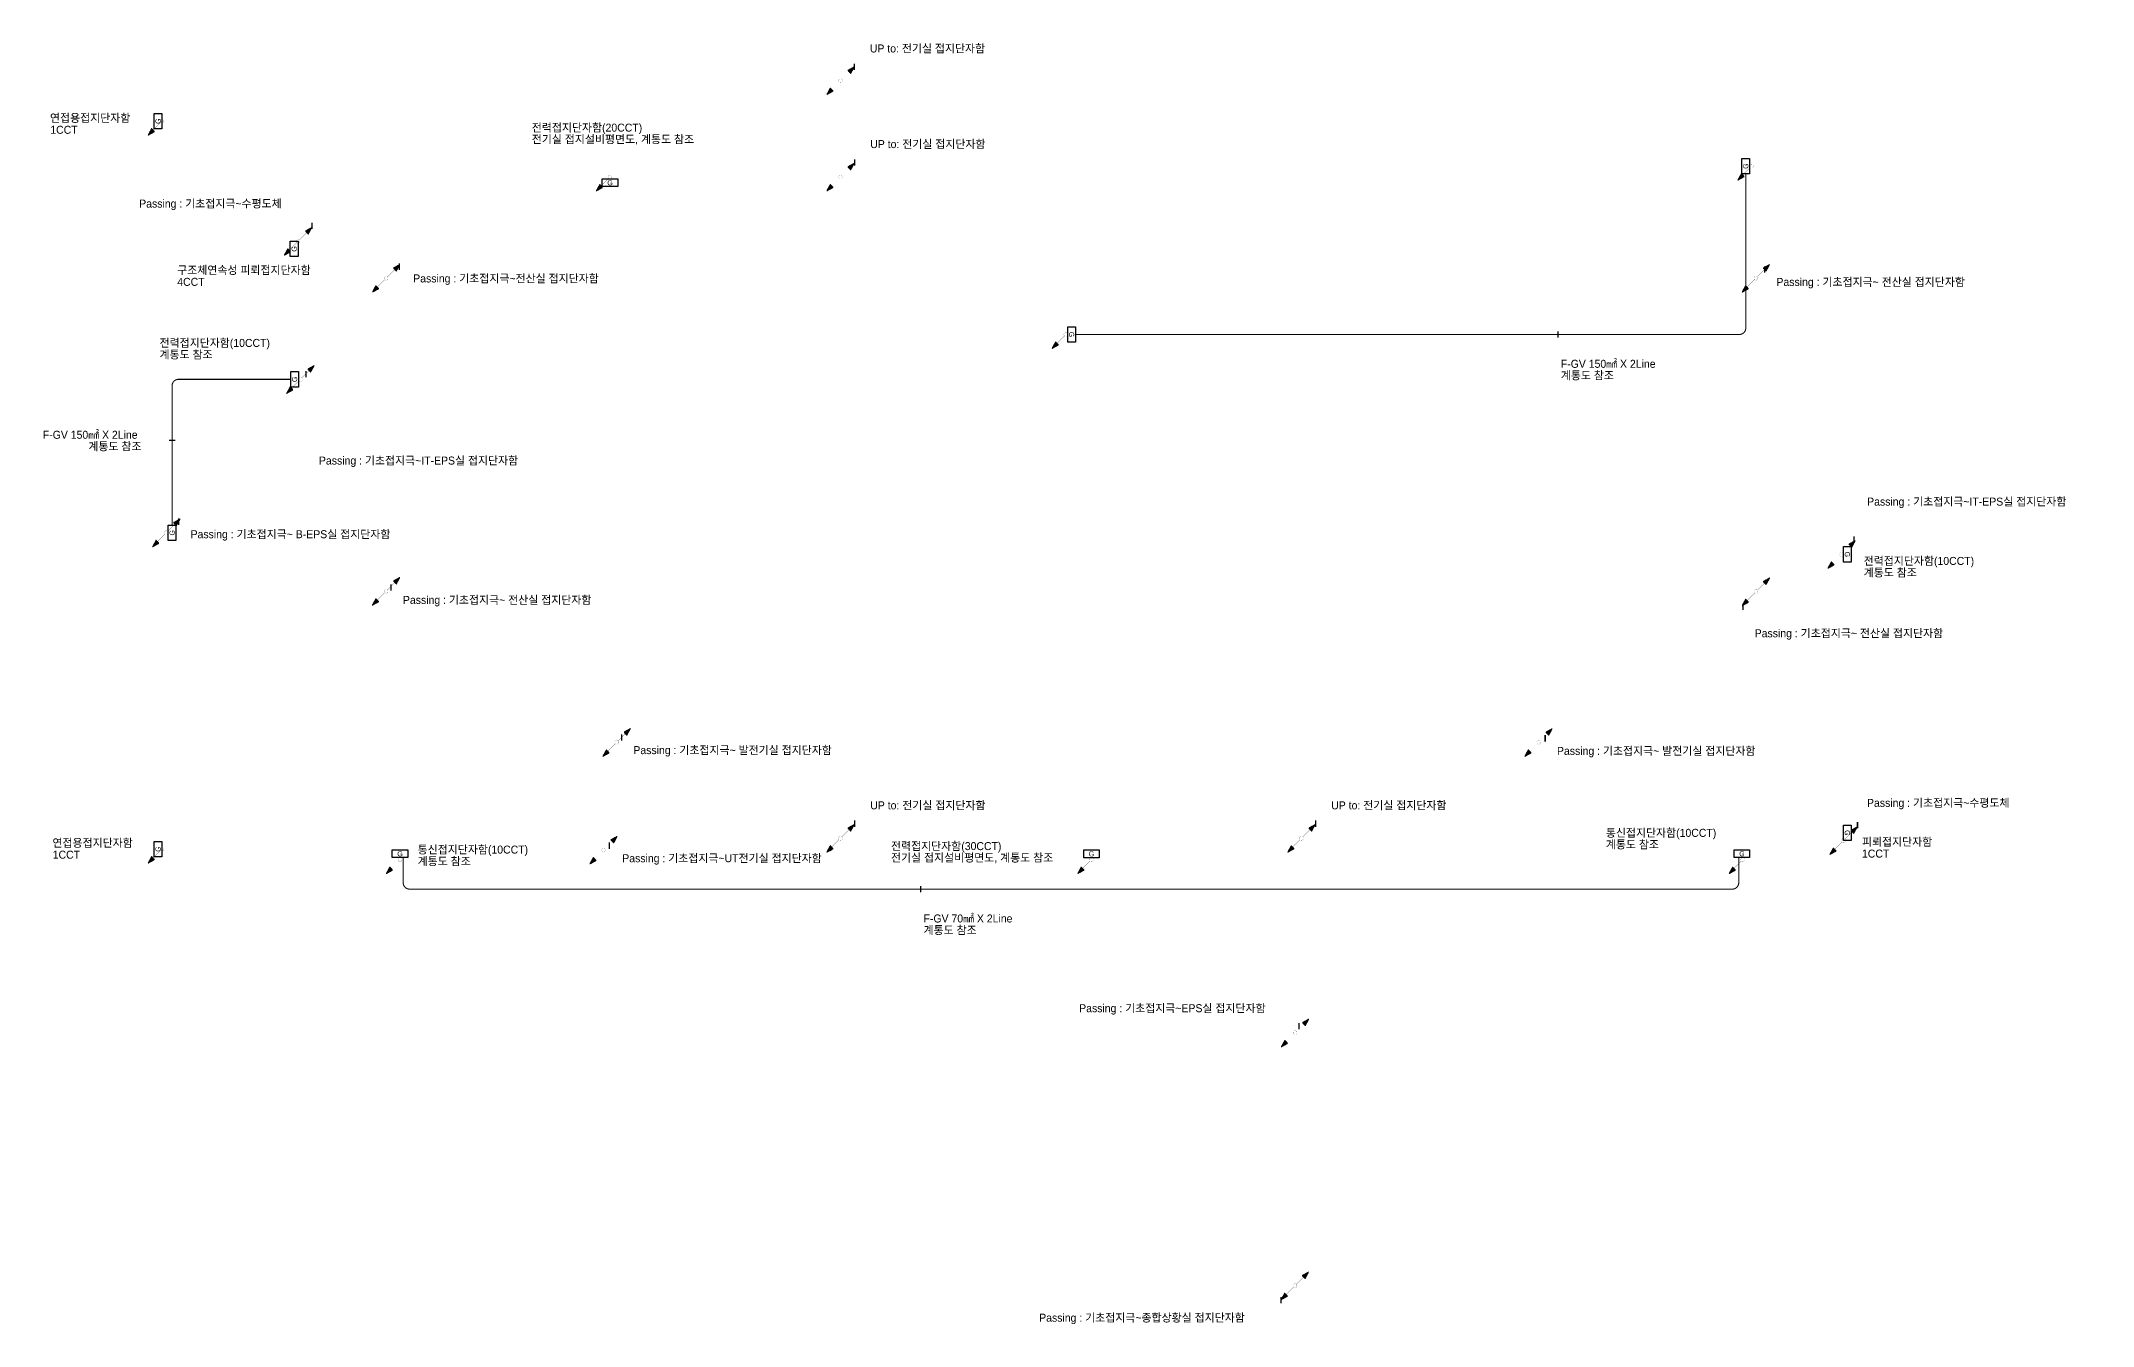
# Model space of a CAD drawing. Header units: millimetres. Extents: x 81900 to 502050, y -708375 to 1238700.
# Drawn here: x 86493 to 182642, y -266640 to -206433 of the extents above; entities that cross this region are included whole.
import ezdxf
from ezdxf.enums import TextEntityAlignment as Align

# ---------------------------------------------------------------- set-up
doc = ezdxf.new("R2010")
doc.units = ezdxf.units.MM
doc.header["$LTSCALE"] = 150
doc.set_wipeout_variables(frame=1)
doc.linetypes.add('C2', pattern=[18.5, 13.5, -2, 1, -2])
doc.layers.get('0').update_dxf_attribs({"lineweight": 0})
for name, color, linetype in [('------02 Etc Panel', 3, 'Continuous'), ('------99 Grounding_Grounding Terminal Board_T', 2, 'Continuous'), ('-----09 E-WIRE-GV', 2, 'Continuous'), ('-----20 General Symbol', 3, 'Continuous'), ('-----29 Indicator', 1, 'Continuous'), ('-----30 Text', 2, 'Continuous')]:
    doc.layers.add(name, color=color, linetype=linetype)
doc.styles.add('ELEC', font='')
doc.styles.get('ELEC').set_extended_font_data('Dotum')

# ---------------------------------------------------------------- blocks, each defined once
blk = doc.blocks.new('입상입하1')
h = blk.add_hatch()
h.set_pattern_fill('ANSI31', color=256, scale=50, angle=135)
h.set_pattern_definition([(180, (845993.8846, 610394.13), (-1e-14, -6.25), [])])
h.paths.add_polyline_path([(432, 432), (321, 228), (229, 321)])
at = {"const_width": 3.93}
blk.add_lwpolyline([(0, 61, -1), (0, -61, -1), (0, 61)], format="xyb", dxfattribs=at)
for points in [[(43, 43), (275, 275)], [(434, 433), (322, 227), (229, 321), (434, 433)]]:
    blk.add_lwpolyline(points, dxfattribs=at)
blk = doc.blocks.new('C01')
blk.add_lwpolyline([(-300, 0), (-300, 300), (300, 300), (300, 0)], close=True)
at = {"style": 'ELEC'}
blk.add_text('G', height=200, dxfattribs=at).set_placement((0, 150), align=Align.MIDDLE)
blk = doc.blocks.new('A13')
blk.add_lwpolyline([(-300, 0), (-300, 300), (300, 300), (300, 0)], close=True)
at = {"style": 'ELEC'}
blk.add_text('G', height=200, dxfattribs=at).set_placement((0, 150), align=Align.MIDDLE)

msp = doc.modelspace()

# ---------------------------------------------------------------- linework, layer by layer
at = {"layer": '-----09 E-WIRE-GV', "color": 1, "linetype": 'C2', "ltscale": 0.3, "const_width": 50}
for points in [[(134964, -220181), (166074, -220181, 0.414214), (166374, -219881), (166374, -212655)], [(98194, -222284), (92934, -222284, 0.414214), (92634, -222584), (92634, -229115)]]:
    msp.add_lwpolyline(points, format="xyb", dxfattribs=at)
at = {"layer": '-----29 Indicator', "elevation": 0}
for points in [[(98804, -214077, 0, 0, 0), (99189, -214077, 0, 0, 0), (99189, -214940, 64.2, 64.2, 0), (99189, -215241, 0, 0, 0)], [(157570, -221194, 0, 0, 0), (157570, -220331, 64.2, 64.2, 0), (157570, -220031, 0, 0, 0)]]:
    msp.add_lwpolyline(points, format="xyseb", dxfattribs=at)
at = {"layer": '-----29 Indicator'}
for points in [[(91618, -225145, 0, 0, 0), (92482, -225145, 64.2, 64.2, 0), (92782, -225145, 0, 0, 0)], [(127709, -247185, 0, 0, 0), (127709, -246321, 64.2, 64.2, 0), (127709, -246021, 0, 0, 0)]]:
    msp.add_lwpolyline(points, format="xyseb", dxfattribs=at)

# ---------------------------------------------------------------- block references
at = {"layer": '------02 Etc Panel', "xscale": 1.199999999953434, "yscale": 1.199999999953434, "zscale": 1.199999999953434}
for p, rotation in [((92154, -210188), 90), ((166554, -212295), 89.99999999999999), ((134604, -220181), 270), ((92814, -229475), 90)]:
    msp.add_blockref('C01', p, dxfattribs=dict(at, rotation=rotation))
msp.add_blockref('C01', (113154, -213255), dxfattribs=at)
at = {"layer": '-----20 General Symbol', "xscale": 1.5, "yscale": 1.5, "zscale": 1.5}
for p in [(123954, -208287), (123954, -212803), (98534, -215815), (102662, -217545), (166846, -217545), (98646, -222284), (92362, -229475), (102662, -232211), (166846, -232237), (113462, -239295), (156662, -239295), (145554, -243787), (170954, -243895), (112849, -244338), (145255, -252903), (145246, -264753)]:
    msp.add_blockref('입상입하1', p, dxfattribs=at)
at = {"layer": '-----20 General Symbol', "xscale": 1.5, "yscale": 1.5, "zscale": 1.5, "rotation": 180}
for p in [(123954, -208287), (92154, -210188), (166646, -212295), (113154, -212803), (123954, -212803), (102662, -217545), (166846, -217545), (134512, -220181), (98646, -222284), (92362, -229475), (170862, -230485), (102662, -232211), (166846, -232237), (113462, -239295), (156662, -239295), (145554, -243787), (170954, -243895), (103314, -244786), (112849, -244338), (145255, -252903), (145246, -264753)]:
    msp.add_blockref('입상입하1', p, dxfattribs=at)

# ---------------------------------------------------------------- wipeouts: each hides what was drawn before it
for points in [[(125268, -206433), (131464, -206433), (131464, -207183), (125268, -207183)], [(125287, -210915), (131483, -210915), (131483, -211665), (125287, -211665)], [(92819, -216809), (99924, -216809), (99924, -218059), (92819, -218059)], [(91908, -220217), (97868, -220217), (97868, -221467), (91908, -221467)], [(99393, -225709), (110097, -225709), (110097, -226459), (99393, -226459)], [(171939, -227632), (182642, -227632), (182642, -228382), (171939, -228382)], [(171763, -230431), (177696, -230431), (177696, -231681), (171763, -231681)], [(166729, -233820), (176951, -233820), (176951, -234570), (166729, -234570)], [(125287, -241899), (131483, -241899), (131483, -242649), (125287, -242649)], [(146887, -241899), (153083, -241899), (153083, -242649), (146887, -242649)], [(171993, -241782), (179717, -241782), (179717, -242532), (171993, -242532)], [(159687, -243171), (165592, -243171), (165592, -244421), (159687, -244421)], [(104009, -243957), (109887, -243957), (109887, -245207), (104009, -245207)]]:
    msp.add_wipeout(points).dxf.layer = '-----29 Indicator'
for points in [[(109306, -210149), (118203, -210149), (118203, -211399), (109306, -211399)], [(86950, -243623), (91315, -243623), (91313, -244873), (86948, -244873)], [(126138, -243813), (135035, -243813), (135035, -245063), (126138, -245063)]]:
    msp.add_wipeout(points).translate(0, 0, 0).dxf.layer = '-----29 Indicator'

# ---------------------------------------------------------------- next in the draw order: linework, layer by layer
at = {"layer": '-----29 Indicator'}
for points in [[(125269, -206808, 0, 0, 0), (124604, -206808, 0, 0, 0), (124604, -207487, 64.2, 64.2, 0), (124604, -207788, 0, 0, 0)], [(125287, -211290, 0, 0, 0), (124623, -211290, 0, 0, 0), (124623, -211969, 64.2, 64.2, 0), (124623, -212269, 0, 0, 0)], [(99393, -226084, 0, 0, 0), (98905, -226084, 0, 0, 0), (98905, -222192, 64.2, 64.2, 0), (98905, -221892, 0, 0, 0)], [(171939, -228007, 0, 0, 0), (171450, -228007, 0, 0, 0), (171450, -229639, 64.2, 64.2, 0), (171450, -229939, 0, 0, 0)], [(166729, -234195, 0, 0, 0), (166240, -234195, 0, 0, 0), (166240, -233092, 64.2, 64.2, 0), (166240, -232791, 0, 0, 0)], [(125287, -242274, 0, 0, 0), (124623, -242274, 0, 0, 0), (124623, -242953, 64.2, 64.2, 0), (124623, -243253, 0, 0, 0)], [(146887, -242274, 0, 0, 0), (146223, -242274, 0, 0, 0), (146223, -242953, 64.2, 64.2, 0), (146223, -243253, 0, 0, 0)]]:
    msp.add_lwpolyline(points, format="xyseb", dxfattribs=at)

# ---------------------------------------------------------------- next in the draw order: block references
at = {"layer": '------02 Etc Panel', "xscale": 1.199999999953434, "yscale": 1.199999999953434, "zscale": 1.199999999953434}
for p, rotation in [((98534, -216175), 90), ((98554, -222284), 90), ((170954, -230485), 270), ((92154, -244295), 89.99999999999999)]:
    msp.add_blockref('C01', p, dxfattribs=dict(at, rotation=rotation))
msp.add_blockref('C01', (135714, -244698), dxfattribs=at)
at = {"layer": '------99 Grounding_Grounding Terminal Board_T', "xscale": 1.2, "yscale": 1.2, "zscale": 1.2}
for p in [(103314, -244695), (166194, -244695)]:
    msp.add_blockref('A13', p, dxfattribs=at)
at = {"layer": '-----20 General Symbol', "xscale": 1.5, "yscale": 1.5, "zscale": 1.5, "rotation": 180}
for p in [(98534, -215815), (92154, -244295), (135714, -244786), (166235, -244788)]:
    msp.add_blockref('입상입하1', p, dxfattribs=at)
at = {"layer": '-----20 General Symbol', "xscale": 1.5, "yscale": 1.5, "zscale": 1.5}
msp.add_blockref('입상입하1', (170862, -230485), dxfattribs=at)

# ---------------------------------------------------------------- next in the draw order: texts
at = {"layer": '-----30 Text', "style": 'ELEC'}
for s, p in [('UP to: 전기실 접지단자함', (125330, -206781)), ('전력접지단자함(20CCT)', (109488, -210491, 0)), ('전기실 접지설비평면도, 계통도 참조', (109488, -211036, 0)), ('UP to: 전기실 접지단자함', (125349, -211262)), ('구조체연속성 피뢰접지단자함', (92875, -217166, 0)), ('4CCT', (92875, -217717, 0)), ('계통도 참조', (92045, -221124)), ('전력접지단자함(10CCT)', (92045, -220579)), ('Passing : 기초접지극~IT-EPS실 접지단자함', (99516, -226091)), ('Passing : 기초접지극~IT-EPS실 접지단자함', (172062, -228014)), ('전력접지단자함(10CCT)', (171900, -230794)), ('계통도 참조', (171900, -231338)), ('Passing : 기초접지극~ 전산실 접지단자함', (166792, -234183)), ('UP to: 전기실 접지단자함', (125349, -242246)), ('UP to: 전기실 접지단자함', (146949, -242246)), ('Passing : 기초접지극~수평도체', (172055, -242130)), ('연접용접지단자함', (87027, -244007)), ('통신접지단자함(10CCT)', (104140, -244319)), ('전력접지단자함(30CCT)', (126320, -244156)), ('통신접지단자함(10CCT)', (159817, -243534)), ('계통도 참조', (159817, -244078)), ('1CCT', (87041, -244558)), ('계통도 참조', (104140, -244864)), ('전기실 접지설비평면도, 계통도 참조', (126320, -244700))]:
    msp.add_text(s, height=375, dxfattribs=at).set_placement(p, align=Align.MIDDLE_LEFT)

# ---------------------------------------------------------------- next in the draw order: wipeouts: each hides what was drawn before it
msp.add_wipeout([(86836, -209656), (91201, -209656), (91199, -210906), (86834, -210906)]).translate(0, 0, 0).dxf.layer = '-----29 Indicator'
for points in [[(91031, -213702), (98804, -213702), (98804, -214452), (91031, -214452)], [(103774, -217174), (113835, -217174), (113835, -217924), (103774, -217924)], [(167748, -217359), (177971, -217359), (177971, -218109), (167748, -218109)], [(157570, -221194), (162696, -221194), (162696, -222444), (157570, -222444)], [(91618, -224520), (86493, -224520), (86493, -225770), (91618, -225770)], [(93436, -229179), (104139, -229179), (104139, -229929), (93436, -229929)], [(103387, -232259), (113610, -232259), (113610, -233009), (103387, -233009)], [(114186, -239295), (124890, -239295), (124890, -240045), (114186, -240045)], [(157463, -239332), (168168, -239332), (168168, -240082), (157463, -240082)], [(171762, -243586), (175547, -243586), (175547, -244836), (171762, -244836)], [(113610, -244361), (124314, -244361), (124314, -245111), (113610, -245111)], [(127709, -247185), (132834, -247185), (132834, -248435), (127709, -248435)], [(135074, -251388), (145058, -251388), (145058, -252138), (135074, -252138)], [(133200, -265890), (144216, -265890), (144216, -266640), (133200, -266640)]]:
    msp.add_wipeout(points).dxf.layer = '-----29 Indicator'

# ---------------------------------------------------------------- next in the draw order: linework, layer by layer
at = {"layer": '-----09 E-WIRE-GV', "color": 3, "linetype": 'C2', "ltscale": 0.3, "const_width": 50}
msp.add_lwpolyline([(166044, -244695), (166044, -245871, -0.414214), (165744, -246171), (103764, -246171, -0.414214), (103464, -245871), (103464, -244695)], format="xyb", dxfattribs=at)
at = {"layer": '-----29 Indicator', "elevation": 0}
for points in [[(103774, -217549, 0, 0, 0), (103286, -217549, 0, 0, 0), (103286, -217157, 64.2, 64.2, 0), (103286, -216857, 0, 0, 0)], [(171993, -242157, 0, 0, 0), (171609, -242157, 0, 0, 0), (171609, -243020, 64.2, 64.2, 0), (171609, -243321, 0, 0, 0)]]:
    msp.add_lwpolyline(points, format="xyseb", dxfattribs=at)
at = {"layer": '-----29 Indicator'}
for points in [[(167748, -217734, 0, 0, 0), (167259, -217734, 0, 0, 0), (167259, -217284, 64.2, 64.2, 0), (167259, -216984, 0, 0, 0)], [(93436, -229554, 0, 0, 0), (92947, -229554, 0, 0, 0), (92947, -229105, 64.2, 64.2, 0), (92947, -228804, 0, 0, 0)], [(103387, -232634, 0, 0, 0), (102898, -232634, 0, 0, 0), (102898, -232184, 64.2, 64.2, 0), (102898, -231884, 0, 0, 0)], [(114186, -239670, 0, 0, 0), (113697, -239670, 0, 0, 0), (113697, -239220, 64.2, 64.2, 0), (113697, -238920, 0, 0, 0)], [(157463, -239707, 0, 0, 0), (156974, -239707, 0, 0, 0), (156974, -239258, 64.2, 64.2, 0), (156974, -238957, 0, 0, 0)], [(113610, -244736, 0, 0, 0), (113121, -244736, 0, 0, 0), (113121, -244286, 64.2, 64.2, 0), (113121, -243986, 0, 0, 0)], [(145058, -251763, 0, 0, 0), (145443, -251763, 0, 0, 0), (145443, -252442, 64.2, 64.2, 0), (145443, -252742, 0, 0, 0)], [(144216, -266265, 0, 0, 0), (144600, -266265, 0, 0, 0), (144600, -265586, 64.2, 64.2, 0), (144600, -265286, 0, 0, 0)]]:
    msp.add_lwpolyline(points, format="xyseb", dxfattribs=at)

# ---------------------------------------------------------------- next in the draw order: block references
at = {"layer": '------02 Etc Panel', "xscale": 1.199999999953434, "yscale": 1.199999999953434, "zscale": 1.199999999953434, "rotation": 270}
msp.add_blockref('C01', (170954, -243535), dxfattribs=at)
at = {"layer": '-----20 General Symbol', "xscale": 1.5, "yscale": 1.5, "zscale": 1.5}
msp.add_blockref('입상입하1', (123954, -243787), dxfattribs=at)
at = {"layer": '-----20 General Symbol', "xscale": 1.5, "yscale": 1.5, "zscale": 1.5, "rotation": 180}
msp.add_blockref('입상입하1', (123954, -243787), dxfattribs=at)

# ---------------------------------------------------------------- next in the draw order: texts
at = {"layer": '-----30 Text', "style": 'ELEC'}
for s, p in [('연접용접지단자함', (86912, -210041)), ('1CCT', (86927, -210592)), ('Passing : 기초접지극~수평도체', (91093, -214050)), ('Passing : 기초접지극~전산실 접지단자함', (103933, -217557)), ('Passing : 기초접지극~ 전산실 접지단자함', (167812, -217722)), ('계통도 참조', (157707, -222101)), ('F-GV 150㎟ X 2Line ', (157707, -221557)), ('F-GV 150㎟ X 2Line ', (86577, -224882)), ('계통도 참조', (88712, -225427)), ('Passing : 기초접지극~ B-EPS실 접지단자함', (93500, -229542)), ('Passing : 기초접지극~ 전산실 접지단자함', (103451, -232622)), ('Passing : 기초접지극~ 발전기실 접지단자함', (114249, -239658)), ('Passing : 기초접지극~ 발전기실 접지단자함', (157527, -239695)), ('피뢰접지단자함', (171818, -243956)), ('Passing : 기초접지극~UT전기실 접지단자함', (113728, -244724)), ('1CCT', (171818, -244507)), ('계통도 참조', (127846, -248092)), ('F-GV 70㎟ X 2Line ', (127846, -247547)), ('Passing : 기초접지극~EPS실 접지단자함', (135138, -251751)), ('Passing : 기초접지극~종합상황실 접지단자함', (133264, -266253))]:
    msp.add_text(s, height=375, dxfattribs=at).set_placement(p, align=Align.MIDDLE_LEFT)

doc.saveas('drawing.dxf')
